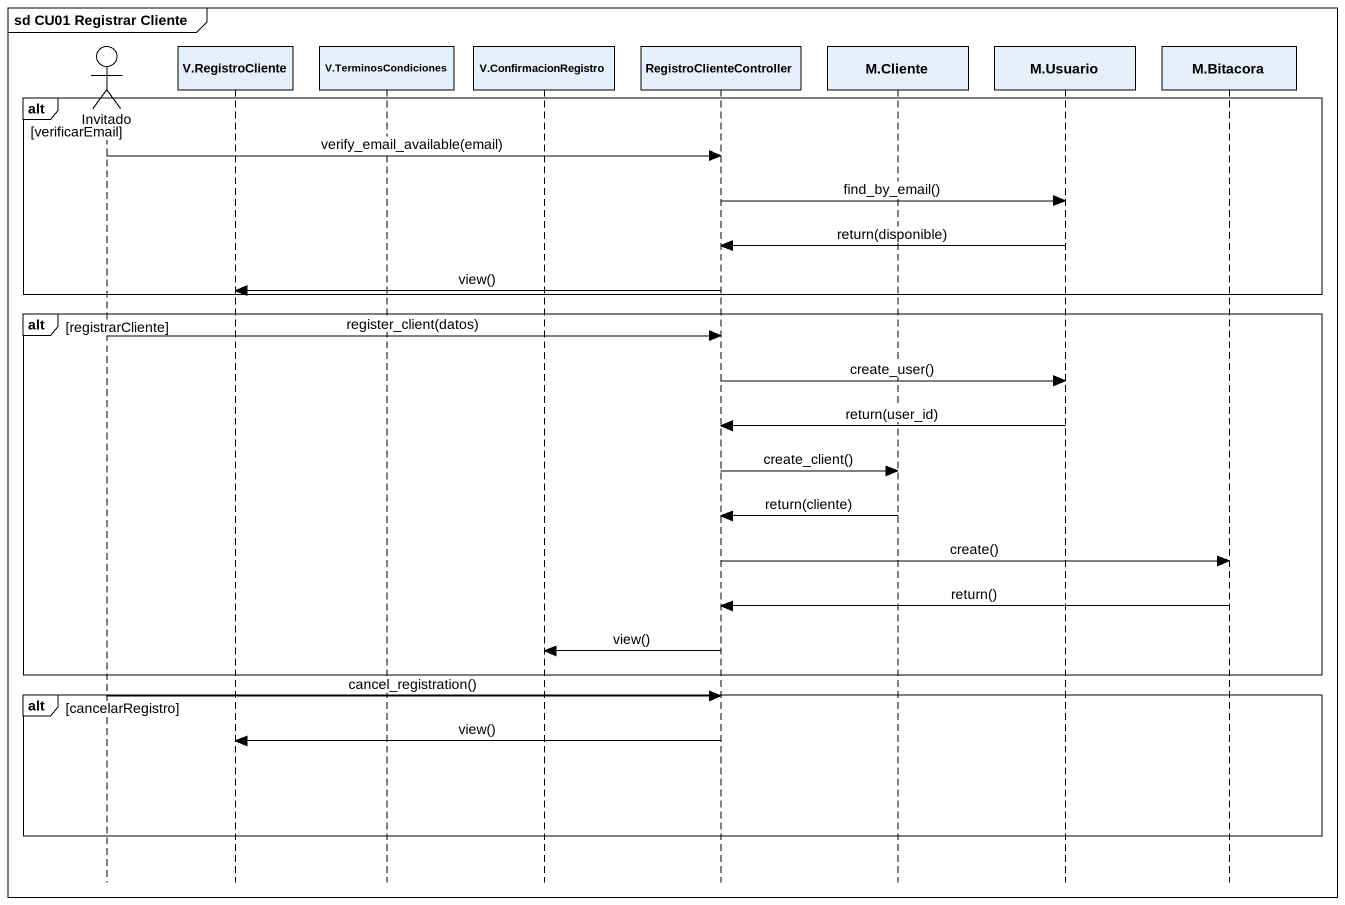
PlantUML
@startuml
mainframe sd CU01 Registrar Cliente
hide footbox
actor Invitado
participant "V.RegistroCliente" as V_RegistroCliente
participant "V.TerminosCondiciones" as V_TerminosCondiciones
participant "V.ConfirmacionRegistro" as V_ConfirmacionRegistro
participant RegistroClienteController
participant "M.Cliente" as M_Cliente
participant "M.Usuario" as M_Usuario
participant "M.Bitacora" as M_Bitacora

alt verificarEmail
  Invitado -> RegistroClienteController : verify_email_available(email)
  RegistroClienteController -> M_Usuario : find_by_email()
  M_Usuario -> RegistroClienteController : return(disponible)
  RegistroClienteController -> V_RegistroCliente : view()
end
alt registrarCliente
  Invitado -> RegistroClienteController : register_client(datos)
  RegistroClienteController -> M_Usuario : create_user()
  M_Usuario -> RegistroClienteController : return(user_id)
  RegistroClienteController -> M_Cliente : create_client()
  M_Cliente -> RegistroClienteController : return(cliente)
  RegistroClienteController -> M_Bitacora : create()
  M_Bitacora -> RegistroClienteController : return()
  RegistroClienteController -> V_ConfirmacionRegistro : view()
end
alt cancelarRegistro
  Invitado -> RegistroClienteController : cancel_registration()
  RegistroClienteController -> V_RegistroCliente : view()
end
@enduml
